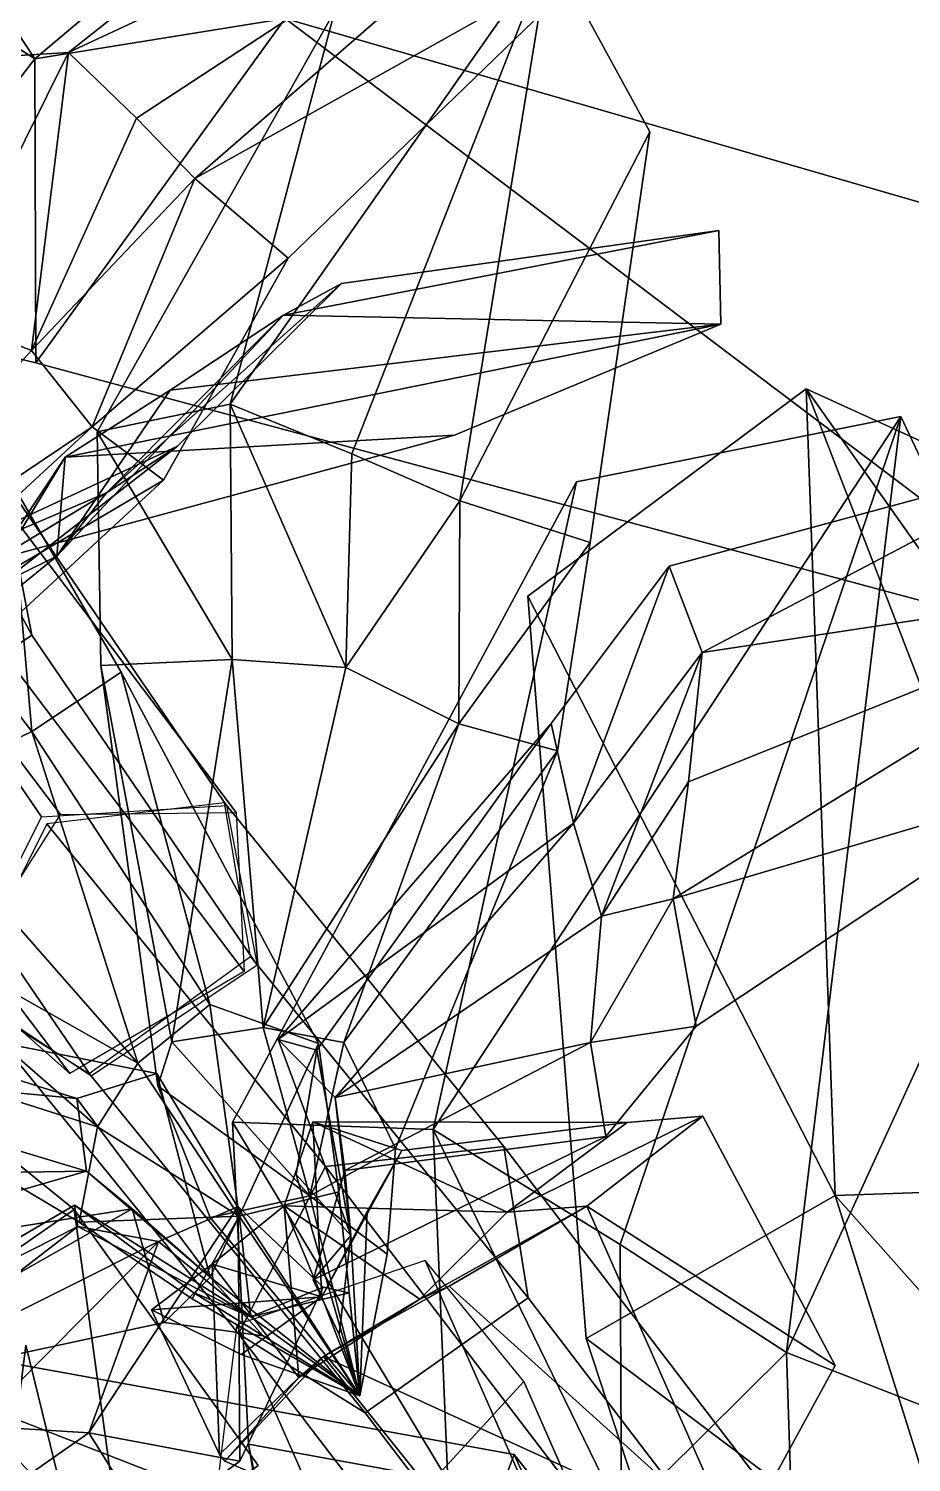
# Model space of a CAD drawing. Header units: metres. Extents: x -488 to 282, y -579 to 399.
# Drawn here: x -52.36 to -38.08, y 292.51 to 315.69 of the extents above; entities that cross this region are included whole.
import ezdxf

# ---------------------------------------------------------------- set-up
doc = ezdxf.new("R2010")
doc.units = ezdxf.units.M

msp = doc.modelspace()

# ---------------------------------------------------------------- linework, layer by layer
at = {"layer": 'coreopsi_1InfInt', "color": 3}
for points in [[(-51.8434, 302.9832, 356.2206), (-56.114, 308.6348, 363.9719), (-57.767, 306.0399, 364.9532), (-53.4963, 300.3883, 357.2019)], [(-49.0046, 303.0176, 357.7596), (-53.2752, 308.6692, 365.5109), (-56.114, 308.6348, 363.9719), (-51.8434, 302.9832, 356.2206)], [(-48.8765, 300.4443, 359.7064), (-53.1471, 306.0959, 367.4577), (-53.2752, 308.6692, 365.5109), (-49.0046, 303.0176, 357.7596)], [(-53.4963, 300.3883, 357.2019), (-57.767, 306.0399, 364.9532), (-55.9651, 304.4463, 367.1078), (-51.6944, 298.7947, 359.3566)], [(-51.6944, 298.7947, 359.3566), (-55.9651, 304.4463, 367.1078), (-53.1471, 306.0959, 367.4577), (-48.8765, 300.4443, 359.7064)], [(-44.6754, 297.6176, 349.8582), (-49.193, 303.1725, 357.6266), (-52.06836, 302.835, 356.1957), (-47.5608, 297.293, 348.4448)], [(-44.2793, 295.1692, 351.9264), (-48.7698, 300.6896, 359.6479), (-49.193, 303.1725, 357.6266), (-44.6754, 297.6176, 349.8582)], [(-47.5608, 297.293, 348.4448), (-52.06836, 302.835, 356.1957), (-53.4401, 300.0885, 357.3616), (-48.9666, 294.5897, 349.6696)], [(-46.9162, 293.3086, 351.8104), (-51.3796, 298.7946, 359.485), (-48.7698, 300.6896, 359.6479), (-44.2793, 295.1692, 351.9264)], [(-48.9666, 294.5897, 349.6696), (-53.4401, 300.0885, 357.3616), (-51.3796, 298.7946, 359.485), (-46.9162, 293.3086, 351.8104)], [(-40.2674, 291.8476, 342.1842), (-44.6754, 297.6176, 349.8582), (-47.5608, 297.293, 348.4448), (-43.1627, 291.5363, 340.788)], [(-39.8978, 289.4349, 344.2987), (-44.2793, 295.1692, 351.9264), (-44.6754, 297.6176, 349.8582), (-40.2674, 291.8476, 342.1842)], [(-43.1627, 291.5363, 340.788), (-47.5608, 297.293, 348.4448), (-48.9666, 294.5897, 349.6696), (-44.6018, 288.8778, 342.071)], [(-42.5612, 287.61, 344.2291), (-46.9162, 293.3086, 351.8104), (-44.2793, 295.1692, 351.9264), (-39.8978, 289.4349, 344.2987)], [(-44.6018, 288.8778, 342.071), (-48.9666, 294.5897, 349.6696), (-46.9162, 293.3086, 351.8104), (-42.5612, 287.61, 344.2291)]]:
    msp.add_3dface(points, dxfattribs=at)
at = {"layer": 'coreopsi_1Pdcel', "color": 3}
for points in [[(-52.3087, 305.8836, 367.72), (-54.9881, 310.8452, 376.256), (-55.54, 313.5164, 374.5272), (-52.8039, 308.4625, 365.8404)], [(-54.9905, 304.0846, 367.6987), (-57.7265, 309.1385, 376.3855), (-54.9881, 310.8452, 376.256), (-52.3087, 305.8836, 367.72)], [(-49.1601, 303.1285, 357.562), (-52.8039, 308.4625, 365.8404), (-55.7964, 308.2814, 364.6399), (-52.1526, 302.9474, 356.3615)], [(-48.6649, 300.5497, 359.4415), (-52.3087, 305.8836, 367.72), (-52.8039, 308.4625, 365.8404), (-49.1601, 303.1285, 357.562)], [(-52.1526, 302.9474, 356.3615), (-55.7964, 308.2814, 364.6399), (-57.1681, 305.5349, 365.8058), (-53.5244, 300.2009, 357.5273)], [(-51.3467, 298.7507, 359.4203), (-54.9905, 304.0846, 367.6987), (-52.3087, 305.8836, 367.72), (-48.6649, 300.5497, 359.4415)], [(-53.5244, 300.2009, 357.5273), (-57.1681, 305.5349, 365.8058), (-54.9905, 304.0846, 367.6987), (-51.3467, 298.7507, 359.4203)], [(-43.2771, 289.7062, 394.4823), (-45.9472, 295.7755, 402.515), (-48.9948, 294.7307, 402.2923), (-46.3656, 288.7657, 394.4077)], [(-41.6125, 287.5778, 396.2509), (-44.3491, 293.8167, 404.5246), (-45.9472, 295.7755, 402.515), (-43.2771, 289.7062, 394.4823)], [(-46.3656, 288.7657, 394.4077), (-48.9948, 294.7307, 402.2923), (-49.3087, 292.1165, 404.1622), (-46.6386, 286.0473, 396.1295)], [(-43.7214, 285.2824, 397.2843), (-46.458, 291.5212, 405.558), (-44.3491, 293.8167, 404.5246), (-41.6125, 287.5778, 396.2509)]]:
    msp.add_3dface(points, dxfattribs=at)
at = {"layer": 'coreopsi_1Petal1', "color": 3}
for points in [[(-22.773, 308.4846, 443.7827), (-36.9925, 324.6075, 427.3761), (-42.8363, 319.9596, 428.9663)], [(-22.773, 308.4846, 443.7827), (-42.8363, 319.9596, 428.9663), (-36.9925, 324.6075, 427.3761)], [(-60.8493, 320.7155, 407.27), (-52.2617, 315.2002, 419.8884), (-58.03383, 323.9669, 405.9756)], [(-60.8493, 320.7155, 407.27), (-58.03383, 323.9669, 405.9756), (-52.2617, 315.2002, 419.8884)], [(-58.03383, 323.9669, 405.9756), (-52.2617, 315.2002, 419.8884), (-46.9813, 319.6498, 419.1722)], [(-58.03383, 323.9669, 405.9756), (-46.9813, 319.6498, 419.1722), (-52.2617, 315.2002, 419.8884)], [(-60.8493, 320.7155, 407.27), (-55.4523, 311.0632, 420.7401), (-52.2617, 315.2002, 419.8884)], [(-60.8493, 320.7155, 407.27), (-52.2617, 315.2002, 419.8884), (-55.4523, 311.0632, 420.7401)], [(-42.8363, 319.9596, 428.9663), (-48.2108, 315.8536, 430.3409), (-22.773, 308.4846, 443.7827)], [(-42.8363, 319.9596, 428.9663), (-22.773, 308.4846, 443.7827), (-48.2108, 315.8536, 430.3409)], [(-51.7176, 315.3063, 312.686), (-45.9561, 319.8627, 309.297), (-53.6543, 315.1862, 310.28)], [(-51.7176, 315.3063, 312.686), (-53.6543, 315.1862, 310.28), (-45.9561, 319.8627, 309.297)], [(-42.2592, 319.7171, 311.4942), (-45.9561, 319.8627, 309.297), (-51.7176, 315.3063, 312.686)], [(-42.2592, 319.7171, 311.4942), (-51.7176, 315.3063, 312.686), (-45.9561, 319.8627, 309.297)], [(-42.2592, 319.7171, 311.4942), (-51.7176, 315.3063, 312.686), (-50.6161, 314.2439, 315.2259)], [(-42.2592, 319.7171, 311.4942), (-50.6161, 314.2439, 315.2259), (-51.7176, 315.3063, 312.686)], [(-50.6161, 314.2439, 315.2259), (-49.6728, 313.2674, 317.5374), (-42.2592, 319.7171, 311.4942)], [(-50.6161, 314.2439, 315.2259), (-42.2592, 319.7171, 311.4942), (-49.6728, 313.2674, 317.5374)], [(-49.6728, 313.2674, 317.5374), (-42.9199, 317.05, 315.3921), (-42.2592, 319.7171, 311.4942)], [(-49.6728, 313.2674, 317.5374), (-42.2592, 319.7171, 311.4942), (-42.9199, 317.05, 315.3921)], [(-46.9813, 319.6498, 419.1722), (-52.2617, 315.2002, 419.8884), (-48.2108, 315.8536, 430.3409)], [(-46.9813, 319.6498, 419.1722), (-48.2108, 315.8536, 430.3409), (-52.2617, 315.2002, 419.8884)], [(-48.1647, 311.9774, 319.3398), (-42.9199, 317.05, 315.3921), (-49.6728, 313.2674, 317.5374)], [(-48.1647, 311.9774, 319.3398), (-49.6728, 313.2674, 317.5374), (-42.9199, 317.05, 315.3921)], [(-43.9325, 316.9843, 406.1349), (-47.4073, 315.9792, 405.1911), (-49.09953, 309.6162, 407.6492)], [(-43.9325, 316.9843, 406.1349), (-49.09953, 309.6162, 407.6492), (-47.4073, 315.9792, 405.1911)], [(-43.9325, 316.9843, 406.1349), (-49.09953, 309.6162, 407.6492), (-47.1342, 308.8153, 409.1098)], [(-43.9325, 316.9843, 406.1349), (-47.1342, 308.8153, 409.1098), (-49.09953, 309.6162, 407.6492)], [(-47.1342, 308.8153, 409.1098), (-45.3862, 308.0551, 410.448), (-43.9325, 316.9843, 406.1349)], [(-47.1342, 308.8153, 409.1098), (-43.9325, 316.9843, 406.1349), (-45.3862, 308.0551, 410.448)], [(-45.3862, 308.0551, 410.448), (-42.314, 314.0219, 408.5372), (-43.9325, 316.9843, 406.1349)], [(-45.3862, 308.0551, 410.448), (-43.9325, 316.9843, 406.1349), (-42.314, 314.0219, 408.5372)], [(-49.09953, 309.6162, 407.6492), (-47.4073, 315.9792, 405.1911), (-51.2508, 309.1705, 406.1051)], [(-49.09953, 309.6162, 407.6492), (-51.2508, 309.1705, 406.1051), (-47.4073, 315.9792, 405.1911)], [(-52.2617, 315.2002, 419.8884), (-52.2458, 310.2892, 430.9657), (-48.2108, 315.8536, 430.3409)], [(-52.2617, 315.2002, 419.8884), (-48.2108, 315.8536, 430.3409), (-52.2458, 310.2892, 430.9657)], [(-52.2458, 310.2892, 430.9657), (-34.5476, 305.5357, 441.9358), (-48.2108, 315.8536, 430.3409)], [(-52.2458, 310.2892, 430.9657), (-48.2108, 315.8536, 430.3409), (-34.5476, 305.5357, 441.9358)], [(-48.2108, 315.8536, 430.3409), (-34.5476, 305.5357, 441.9358), (-22.773, 308.4846, 443.7827)], [(-48.2108, 315.8536, 430.3409), (-22.773, 308.4846, 443.7827), (-34.5476, 305.5357, 441.9358)], [(-51.7176, 315.3063, 312.686), (-53.6543, 315.1862, 310.28), (-53.8224, 311.0699, 313.2915)], [(-51.7176, 315.3063, 312.686), (-53.8224, 311.0699, 313.2915), (-53.6543, 315.1862, 310.28)], [(-51.7176, 315.3063, 312.686), (-53.8224, 311.0699, 313.2915), (-52.3164, 310.4846, 314.99)], [(-51.7176, 315.3063, 312.686), (-52.3164, 310.4846, 314.99), (-53.8224, 311.0699, 313.2915)], [(-50.6161, 314.2439, 315.2259), (-51.7176, 315.3063, 312.686), (-52.3164, 310.4846, 314.99)], [(-50.6161, 314.2439, 315.2259), (-52.3164, 310.4846, 314.99), (-51.7176, 315.3063, 312.686)], [(-55.4523, 311.0632, 420.7401), (-52.2458, 310.2892, 430.9657), (-52.2617, 315.2002, 419.8884)], [(-55.4523, 311.0632, 420.7401), (-52.2617, 315.2002, 419.8884), (-52.2458, 310.2892, 430.9657)], [(-52.3164, 310.4846, 314.99), (-49.6728, 313.2674, 317.5374), (-50.6161, 314.2439, 315.2259)], [(-52.3164, 310.4846, 314.99), (-50.6161, 314.2439, 315.2259), (-49.6728, 313.2674, 317.5374)], [(-43.2779, 307.3845, 411.1758), (-42.314, 314.0219, 408.5372), (-45.3862, 308.0551, 410.448)], [(-43.2779, 307.3845, 411.1758), (-45.3862, 308.0551, 410.448), (-42.314, 314.0219, 408.5372)], [(-52.3164, 310.4846, 314.99), (-51.331, 309.2496, 317.1752), (-49.6728, 313.2674, 317.5374)], [(-52.3164, 310.4846, 314.99), (-49.6728, 313.2674, 317.5374), (-51.331, 309.2496, 317.1752)], [(-51.331, 309.2496, 317.1752), (-48.1647, 311.9774, 319.3398), (-49.6728, 313.2674, 317.5374)], [(-51.331, 309.2496, 317.1752), (-49.6728, 313.2674, 317.5374), (-48.1647, 311.9774, 319.3398)], [(-48.2386, 311.0583, 322.705), (-41.1956, 312.4283, 326.4413), (-47.3031, 311.5697, 319.8037)], [(-48.2386, 311.0583, 322.705), (-47.3031, 311.5697, 319.8037), (-41.1956, 312.4283, 326.4413)], [(-41.1639, 310.9113, 330.468), (-41.1956, 312.4283, 326.4413), (-48.2386, 311.0583, 322.705)], [(-41.1639, 310.9113, 330.468), (-48.2386, 311.0583, 322.705), (-41.1956, 312.4283, 326.4413)], [(-50.1815, 308.3899, 318.6472), (-48.1647, 311.9774, 319.3398), (-51.331, 309.2496, 317.1752)], [(-50.1815, 308.3899, 318.6472), (-51.331, 309.2496, 317.1752), (-48.1647, 311.9774, 319.3398)], [(-51.1033, 308.1866, 320.1968), (-47.3031, 311.5697, 319.8037), (-49.9546, 308.9382, 317.5523)], [(-51.1033, 308.1866, 320.1968), (-49.9546, 308.9382, 317.5523), (-47.3031, 311.5697, 319.8037)], [(-48.2386, 311.0583, 322.705), (-47.3031, 311.5697, 319.8037), (-51.1033, 308.1866, 320.1968)], [(-48.2386, 311.0583, 322.705), (-51.1033, 308.1866, 320.1968), (-47.3031, 311.5697, 319.8037)], [(-52.3164, 310.4846, 314.99), (-53.8224, 311.0699, 313.2915), (-56.9004, 305.5041, 316.2929)], [(-52.3164, 310.4846, 314.99), (-56.9004, 305.5041, 316.2929), (-53.8224, 311.0699, 313.2915)], [(-48.2386, 311.0583, 322.705), (-51.1033, 308.1866, 320.1968), (-51.9032, 307.1626, 322.148)], [(-48.2386, 311.0583, 322.705), (-51.9032, 307.1626, 322.148), (-51.1033, 308.1866, 320.1968)], [(-50.06928, 309.8475, 324.6989), (-48.2386, 311.0583, 322.705), (-51.9032, 307.1626, 322.148)], [(-50.06928, 309.8475, 324.6989), (-51.9032, 307.1626, 322.148), (-48.2386, 311.0583, 322.705)], [(-51.768, 308.7621, 326.4661), (-45.4742, 309.1185, 331.4432), (-41.1639, 310.9113, 330.468)], [(-51.768, 308.7621, 326.4661), (-41.1639, 310.9113, 330.468), (-45.4742, 309.1185, 331.4432)], [(-50.06928, 309.8475, 324.6989), (-51.768, 308.7621, 326.4661), (-41.1639, 310.9113, 330.468)], [(-50.06928, 309.8475, 324.6989), (-41.1639, 310.9113, 330.468), (-51.768, 308.7621, 326.4661)], [(-41.1639, 310.9113, 330.468), (-48.2386, 311.0583, 322.705), (-50.06928, 309.8475, 324.6989)], [(-41.1639, 310.9113, 330.468), (-50.06928, 309.8475, 324.6989), (-48.2386, 311.0583, 322.705)], [(-56.9004, 305.5041, 316.2929), (-51.331, 309.2496, 317.1752), (-52.3164, 310.4846, 314.99)], [(-56.9004, 305.5041, 316.2929), (-52.3164, 310.4846, 314.99), (-51.331, 309.2496, 317.1752)], [(-51.9032, 307.1626, 322.148), (-51.768, 308.7621, 326.4661), (-50.06928, 309.8475, 324.6989)], [(-51.9032, 307.1626, 322.148), (-50.06928, 309.8475, 324.6989), (-51.768, 308.7621, 326.4661)], [(-39.7868, 309.8676, 340.341), (-44.2859, 306.5154, 343.846), (-39.3161, 296.8242, 349.8507)], [(-39.7868, 309.8676, 340.341), (-39.3161, 296.8242, 349.8507), (-44.2859, 306.5154, 343.846)], [(-30.7287, 297.0569, 348.6098), (-33.2044, 306.8648, 341.5282), (-39.7868, 309.8676, 340.341)], [(-30.7287, 297.0569, 348.6098), (-39.7868, 309.8676, 340.341), (-33.2044, 306.8648, 341.5282)], [(-34.8116, 296.9776, 349.1656), (-30.7287, 297.0569, 348.6098), (-39.7868, 309.8676, 340.341)], [(-34.8116, 296.9776, 349.1656), (-39.7868, 309.8676, 340.341), (-30.7287, 297.0569, 348.6098)], [(-39.7868, 309.8676, 340.341), (-39.3161, 296.8242, 349.8507), (-34.8116, 296.9776, 349.1656)], [(-39.7868, 309.8676, 340.341), (-34.8116, 296.9776, 349.1656), (-39.3161, 296.8242, 349.8507)], [(-49.09953, 309.6162, 407.6492), (-51.2508, 309.1705, 406.1051), (-49.07035, 305.4904, 407.2702)], [(-49.09953, 309.6162, 407.6492), (-49.07035, 305.4904, 407.2702), (-51.2508, 309.1705, 406.1051)], [(-49.09953, 309.6162, 407.6492), (-49.07035, 305.4904, 407.2702), (-47.2282, 305.3626, 408.1295)], [(-49.09953, 309.6162, 407.6492), (-47.2282, 305.3626, 408.1295), (-49.07035, 305.4904, 407.2702)], [(-47.1342, 308.8153, 409.1098), (-49.09953, 309.6162, 407.6492), (-47.2282, 305.3626, 408.1295)], [(-47.1342, 308.8153, 409.1098), (-47.2282, 305.3626, 408.1295), (-49.09953, 309.6162, 407.6492)], [(-55.9511, 304.9888, 317.6629), (-51.331, 309.2496, 317.1752), (-56.9004, 305.5041, 316.2929)], [(-55.9511, 304.9888, 317.6629), (-56.9004, 305.5041, 316.2929), (-51.331, 309.2496, 317.1752)], [(-55.9511, 304.9888, 317.6629), (-50.1815, 308.3899, 318.6472), (-51.331, 309.2496, 317.1752)], [(-55.9511, 304.9888, 317.6629), (-51.331, 309.2496, 317.1752), (-50.1815, 308.3899, 318.6472)], [(-38.2543, 309.42, 391.1462), (-43.5015, 308.3651, 389.1682), (-45.8164, 297.8908, 389.17)], [(-38.2543, 309.42, 391.1462), (-45.8164, 297.8908, 389.17), (-43.5015, 308.3651, 389.1682)], [(-38.2543, 309.42, 391.1462), (-45.8164, 297.8908, 389.17), (-42.7949, 296.0311, 390.8651)], [(-38.2543, 309.42, 391.1462), (-42.7949, 296.0311, 390.8651), (-45.8164, 297.8908, 389.17)], [(-42.7949, 296.0311, 390.8651), (-40.1056, 294.2873, 392.4027), (-38.2543, 309.42, 391.1462)], [(-42.7949, 296.0311, 390.8651), (-38.2543, 309.42, 391.1462), (-40.1056, 294.2873, 392.4027)], [(-40.1056, 294.2873, 392.4027), (-35.6722, 303.9529, 392.9996), (-38.2543, 309.42, 391.1462)], [(-40.1056, 294.2873, 392.4027), (-38.2543, 309.42, 391.1462), (-35.6722, 303.9529, 392.9996)], [(-52.8706, 307.111, 328.2674), (-45.4742, 309.1185, 331.4432), (-51.768, 308.7621, 326.4661)], [(-52.8706, 307.111, 328.2674), (-51.768, 308.7621, 326.4661), (-45.4742, 309.1185, 331.4432)], [(-49.07035, 305.4904, 407.2702), (-51.2508, 309.1705, 406.1051), (-51.1942, 305.3945, 405.7935)], [(-49.07035, 305.4904, 407.2702), (-51.1942, 305.3945, 405.7935), (-51.2508, 309.1705, 406.1051)], [(-56.9541, 305.6853, 316.5289), (-49.9546, 308.9382, 317.5523), (-55.8738, 304.3348, 314.9198)], [(-56.9541, 305.6853, 316.5289), (-55.8738, 304.3348, 314.9198), (-49.9546, 308.9382, 317.5523)], [(-51.1033, 308.1866, 320.1968), (-49.9546, 308.9382, 317.5523), (-56.9541, 305.6853, 316.5289)], [(-51.1033, 308.1866, 320.1968), (-56.9541, 305.6853, 316.5289), (-49.9546, 308.9382, 317.5523)], [(-47.2282, 305.3626, 408.1295), (-45.3862, 308.0551, 410.448), (-47.1342, 308.8153, 409.1098)], [(-47.2282, 305.3626, 408.1295), (-47.1342, 308.8153, 409.1098), (-45.3862, 308.0551, 410.448)], [(-41.4663, 305.6021, 413.8665), (-35.443, 308.7729, 415.6155), (-42.00056, 307.001, 411.6374)], [(-41.4663, 305.6021, 413.8665), (-42.00056, 307.001, 411.6374), (-35.443, 308.7729, 415.6155)], [(-33.4844, 306.8093, 418.1223), (-35.443, 308.7729, 415.6155), (-41.4663, 305.6021, 413.8665)], [(-33.4844, 306.8093, 418.1223), (-41.4663, 305.6021, 413.8665), (-35.443, 308.7729, 415.6155)], [(-53.5595, 305.8156, 323.7953), (-52.8706, 307.111, 328.2674), (-51.768, 308.7621, 326.4661)], [(-53.5595, 305.8156, 323.7953), (-51.768, 308.7621, 326.4661), (-52.8706, 307.111, 328.2674)], [(-51.9032, 307.1626, 322.148), (-53.5595, 305.8156, 323.7953), (-51.768, 308.7621, 326.4661)], [(-51.9032, 307.1626, 322.148), (-51.768, 308.7621, 326.4661), (-53.5595, 305.8156, 323.7953)], [(-56.06935, 302.9457, 318.4574), (-50.1815, 308.3899, 318.6472), (-55.9511, 304.9888, 317.6629)], [(-56.06935, 302.9457, 318.4574), (-55.9511, 304.9888, 317.6629), (-50.1815, 308.3899, 318.6472)], [(-52.309, 304.3276, 406.4457), (-52.6648, 308.4011, 406.442), (-54.5874, 307.2781, 407.1255)], [(-52.309, 304.3276, 406.4457), (-54.5874, 307.2781, 407.1255), (-52.6648, 308.4011, 406.442)], [(-50.8626, 305.2839, 406.0163), (-52.6648, 308.4011, 406.442), (-52.309, 304.3276, 406.4457)], [(-50.8626, 305.2839, 406.0163), (-52.309, 304.3276, 406.4457), (-52.6648, 308.4011, 406.442)], [(-45.8164, 297.8908, 389.17), (-43.5015, 308.3651, 389.1682), (-49.06443, 298.0121, 386.673)], [(-45.8164, 297.8908, 389.17), (-49.06443, 298.0121, 386.673), (-43.5015, 308.3651, 389.1682)], [(-56.8046, 304.7332, 317.9538), (-51.1033, 308.1866, 320.1968), (-56.9541, 305.6853, 316.5289)], [(-56.8046, 304.7332, 317.9538), (-56.9541, 305.6853, 316.5289), (-51.1033, 308.1866, 320.1968)], [(-51.9032, 307.1626, 322.148), (-51.1033, 308.1866, 320.1968), (-56.8046, 304.7332, 317.9538)], [(-51.9032, 307.1626, 322.148), (-56.8046, 304.7332, 317.9538), (-51.1033, 308.1866, 320.1968)], [(-47.2282, 305.3626, 408.1295), (-45.4039, 304.4499, 409.2814), (-45.3862, 308.0551, 410.448)], [(-47.2282, 305.3626, 408.1295), (-45.3862, 308.0551, 410.448), (-45.4039, 304.4499, 409.2814)], [(-45.4039, 304.4499, 409.2814), (-43.2779, 307.3845, 411.1758), (-45.3862, 308.0551, 410.448)], [(-45.4039, 304.4499, 409.2814), (-45.3862, 308.0551, 410.448), (-43.2779, 307.3845, 411.1758)], [(-43.8065, 304.013, 409.951), (-43.2779, 307.3845, 411.1758), (-45.4039, 304.4499, 409.2814)], [(-43.8065, 304.013, 409.951), (-45.4039, 304.4499, 409.2814), (-43.2779, 307.3845, 411.1758)], [(-56.8046, 304.7332, 317.9538), (-53.5595, 305.8156, 323.7953), (-51.9032, 307.1626, 322.148)], [(-56.8046, 304.7332, 317.9538), (-51.9032, 307.1626, 322.148), (-53.5595, 305.8156, 323.7953)], [(-54.4147, 303.3135, 406.606), (-52.309, 304.3276, 406.4457), (-54.5874, 307.2781, 407.1255)], [(-54.4147, 303.3135, 406.606), (-54.5874, 307.2781, 407.1255), (-52.309, 304.3276, 406.4457)], [(-43.546, 302.8461, 411.576), (-42.00056, 307.001, 411.6374), (-43.9083, 304.4542, 409.5801)], [(-43.546, 302.8461, 411.576), (-43.9083, 304.4542, 409.5801), (-42.00056, 307.001, 411.6374)], [(-41.4663, 305.6021, 413.8665), (-42.00056, 307.001, 411.6374), (-43.546, 302.8461, 411.576)], [(-41.4663, 305.6021, 413.8665), (-43.546, 302.8461, 411.576), (-42.00056, 307.001, 411.6374)], [(-41.9379, 301.6194, 416.6906), (-35.6889, 303.4665, 419.1866), (-33.4844, 306.8093, 418.1223)], [(-41.9379, 301.6194, 416.6906), (-33.4844, 306.8093, 418.1223), (-35.6889, 303.4665, 419.1866)], [(-41.6891, 303.5126, 415.357), (-41.9379, 301.6194, 416.6906), (-33.4844, 306.8093, 418.1223)], [(-41.6891, 303.5126, 415.357), (-33.4844, 306.8093, 418.1223), (-41.9379, 301.6194, 416.6906)], [(-33.4844, 306.8093, 418.1223), (-41.4663, 305.6021, 413.8665), (-41.6891, 303.5126, 415.357)], [(-33.4844, 306.8093, 418.1223), (-41.6891, 303.5126, 415.357), (-41.4663, 305.6021, 413.8665)], [(-39.3161, 296.8242, 349.8507), (-44.2859, 306.5154, 343.846), (-43.3447, 294.5092, 350.8463)], [(-39.3161, 296.8242, 349.8507), (-43.3447, 294.5092, 350.8463), (-44.2859, 306.5154, 343.846)], [(-41.4663, 305.6021, 413.8665), (-43.546, 302.8461, 411.576), (-43.09655, 301.3389, 412.8699)], [(-41.4663, 305.6021, 413.8665), (-43.09655, 301.3389, 412.8699), (-43.546, 302.8461, 411.576)], [(-41.6891, 303.5126, 415.357), (-41.4663, 305.6021, 413.8665), (-43.09655, 301.3389, 412.8699)], [(-41.6891, 303.5126, 415.357), (-43.09655, 301.3389, 412.8699), (-41.4663, 305.6021, 413.8665)], [(-49.07035, 305.4904, 407.2702), (-51.1942, 305.3945, 405.7935), (-50.04189, 299.3065, 408.5074)], [(-49.07035, 305.4904, 407.2702), (-50.04189, 299.3065, 408.5074), (-51.1942, 305.3945, 405.7935)], [(-50.04189, 299.3065, 408.5074), (-51.1942, 305.3945, 405.7935), (-50.2726, 298.599, 406.5948)], [(-50.04189, 299.3065, 408.5074), (-50.2726, 298.599, 406.5948), (-51.1942, 305.3945, 405.7935)], [(-48.5677, 299.5427, 408.5758), (-49.07035, 305.4904, 407.2702), (-50.04189, 299.3065, 408.5074)], [(-48.5677, 299.5427, 408.5758), (-50.04189, 299.3065, 408.5074), (-49.07035, 305.4904, 407.2702)], [(-47.2282, 305.3626, 408.1295), (-49.07035, 305.4904, 407.2702), (-48.5677, 299.5427, 408.5758)], [(-47.2282, 305.3626, 408.1295), (-48.5677, 299.5427, 408.5758), (-49.07035, 305.4904, 407.2702)], [(-48.5677, 299.5427, 408.5758), (-45.4039, 304.4499, 409.2814), (-47.2282, 305.3626, 408.1295)], [(-48.5677, 299.5427, 408.5758), (-47.2282, 305.3626, 408.1295), (-45.4039, 304.4499, 409.2814)], [(-49.4324, 299.9117, 407.9352), (-50.8626, 305.2839, 406.0163), (-52.309, 304.3276, 406.4457)], [(-49.4324, 299.9117, 407.9352), (-52.309, 304.3276, 406.4457), (-50.8626, 305.2839, 406.0163)], [(-47.673, 299.2817, 407.554), (-50.8626, 305.2839, 406.0163), (-49.4324, 299.9117, 407.9352)], [(-47.673, 299.2817, 407.554), (-49.4324, 299.9117, 407.9352), (-50.8626, 305.2839, 406.0163)], [(-47.264, 299.2989, 409.3095), (-45.4039, 304.4499, 409.2814), (-48.5677, 299.5427, 408.5758)], [(-47.264, 299.2989, 409.3095), (-48.5677, 299.5427, 408.5758), (-45.4039, 304.4499, 409.2814)], [(-48.3252, 299.3445, 409.2068), (-43.9083, 304.4542, 409.5801), (-47.7005, 299.1716, 407.2595)], [(-48.3252, 299.3445, 409.2068), (-47.7005, 299.1716, 407.2595), (-43.9083, 304.4542, 409.5801)], [(-43.546, 302.8461, 411.576), (-43.9083, 304.4542, 409.5801), (-48.3252, 299.3445, 409.2068)], [(-43.546, 302.8461, 411.576), (-48.3252, 299.3445, 409.2068), (-43.9083, 304.4542, 409.5801)], [(-47.264, 299.2989, 409.3095), (-43.8065, 304.013, 409.951), (-45.4039, 304.4499, 409.2814)], [(-47.264, 299.2989, 409.3095), (-45.4039, 304.4499, 409.2814), (-43.8065, 304.013, 409.951)], [(-50.5966, 298.9642, 408.1457), (-52.309, 304.3276, 406.4457), (-54.4147, 303.3135, 406.606)], [(-50.5966, 298.9642, 408.1457), (-54.4147, 303.3135, 406.606), (-52.309, 304.3276, 406.4457)], [(-49.4324, 299.9117, 407.9352), (-52.309, 304.3276, 406.4457), (-50.5966, 298.9642, 408.1457)], [(-49.4324, 299.9117, 407.9352), (-50.5966, 298.9642, 408.1457), (-52.309, 304.3276, 406.4457)], [(-46.4281, 297.5849, 409.3422), (-43.8065, 304.013, 409.951), (-47.264, 299.2989, 409.3095)], [(-46.4281, 297.5849, 409.3422), (-47.264, 299.2989, 409.3095), (-43.8065, 304.013, 409.951)], [(-36.8653, 293.0178, 393.1273), (-35.6722, 303.9529, 392.9996), (-40.1056, 294.2873, 392.4027)], [(-36.8653, 293.0178, 393.1273), (-40.1056, 294.2873, 392.4027), (-35.6722, 303.9529, 392.9996)], [(-43.09655, 301.3389, 412.8699), (-41.9379, 301.6194, 416.6906), (-41.6891, 303.5126, 415.357)], [(-43.09655, 301.3389, 412.8699), (-41.6891, 303.5126, 415.357), (-41.9379, 301.6194, 416.6906)], [(-41.5647, 299.5609, 417.714), (-35.6889, 303.4665, 419.1866), (-41.9379, 301.6194, 416.6906)], [(-41.5647, 299.5609, 417.714), (-41.9379, 301.6194, 416.6906), (-35.6889, 303.4665, 419.1866)], [(-51.6252, 296.5952, 386.4766), (-59.8643, 303.2727, 383.5534), (-54.5428, 294.5689, 386.6126)], [(-51.6252, 296.5952, 386.4766), (-54.5428, 294.5689, 386.6126), (-59.8643, 303.2727, 383.5534)], [(-54.4147, 303.3135, 406.606), (-55.8313, 301.9212, 407.0562), (-50.5966, 298.9642, 408.1457)], [(-54.4147, 303.3135, 406.606), (-50.5966, 298.9642, 408.1457), (-55.8313, 301.9212, 407.0562)], [(-47.4012, 298.4067, 409.9141), (-43.546, 302.8461, 411.576), (-48.3252, 299.3445, 409.2068)], [(-47.4012, 298.4067, 409.9141), (-48.3252, 299.3445, 409.2068), (-43.546, 302.8461, 411.576)], [(-43.09655, 301.3389, 412.8699), (-43.546, 302.8461, 411.576), (-47.4012, 298.4067, 409.9141)], [(-43.09655, 301.3389, 412.8699), (-47.4012, 298.4067, 409.9141), (-43.546, 302.8461, 411.576)], [(-55.8313, 301.9212, 407.0562), (-57.4597, 299.9148, 407.2089), (-51.248, 297.9367, 409.0138)], [(-55.8313, 301.9212, 407.0562), (-51.248, 297.9367, 409.0138), (-57.4597, 299.9148, 407.2089)], [(-50.5966, 298.9642, 408.1457), (-55.8313, 301.9212, 407.0562), (-51.248, 297.9367, 409.0138)], [(-50.5966, 298.9642, 408.1457), (-51.248, 297.9367, 409.0138), (-55.8313, 301.9212, 407.0562)], [(-43.2757, 299.2998, 414.0094), (-41.5647, 299.5609, 417.714), (-41.9379, 301.6194, 416.6906)], [(-43.2757, 299.2998, 414.0094), (-41.9379, 301.6194, 416.6906), (-41.5647, 299.5609, 417.714)], [(-43.09655, 301.3389, 412.8699), (-43.2757, 299.2998, 414.0094), (-41.9379, 301.6194, 416.6906)], [(-43.09655, 301.3389, 412.8699), (-41.9379, 301.6194, 416.6906), (-43.2757, 299.2998, 414.0094)], [(-47.4012, 298.4067, 409.9141), (-43.2757, 299.2998, 414.0094), (-43.09655, 301.3389, 412.8699)], [(-47.4012, 298.4067, 409.9141), (-43.09655, 301.3389, 412.8699), (-43.2757, 299.2998, 414.0094)], [(-50.287, 298.7938, 406.8086), (-57.1137, 300.1419, 407.1868), (-51.5815, 298.3947, 408.1513)], [(-50.287, 298.7938, 406.8086), (-51.5815, 298.3947, 408.1513), (-57.1137, 300.1419, 407.1868)], [(-51.5815, 298.3947, 408.1513), (-57.1137, 300.1419, 407.1868), (-57.02463, 298.9068, 408.4741)], [(-51.5815, 298.3947, 408.1513), (-57.02463, 298.9068, 408.4741), (-57.1137, 300.1419, 407.1868)], [(-51.248, 297.9367, 409.0138), (-57.4597, 299.9148, 407.2089), (-51.5428, 296.3902, 407.6974)], [(-51.248, 297.9367, 409.0138), (-51.5428, 296.3902, 407.6974), (-57.4597, 299.9148, 407.2089)], [(-48.9559, 296.4894, 406.0803), (-49.4324, 299.9117, 407.9352), (-50.5966, 298.9642, 408.1457)], [(-48.9559, 296.4894, 406.0803), (-50.5966, 298.9642, 408.1457), (-49.4324, 299.9117, 407.9352)], [(-48.9559, 296.4894, 406.0803), (-47.673, 299.2817, 407.554), (-49.4324, 299.9117, 407.9352)], [(-48.9559, 296.4894, 406.0803), (-49.4324, 299.9117, 407.9352), (-47.673, 299.2817, 407.554)], [(-48.5677, 299.5427, 408.5758), (-50.04189, 299.3065, 408.5074), (-47.8099, 296.8161, 406.3232)], [(-48.5677, 299.5427, 408.5758), (-47.8099, 296.8161, 406.3232), (-50.04189, 299.3065, 408.5074)], [(-47.8099, 296.8161, 406.3232), (-47.264, 299.2989, 409.3095), (-48.5677, 299.5427, 408.5758)], [(-47.8099, 296.8161, 406.3232), (-48.5677, 299.5427, 408.5758), (-47.264, 299.2989, 409.3095)], [(-43.02408, 297.7798, 414.9133), (-41.5647, 299.5609, 417.714), (-43.2757, 299.2998, 414.0094)], [(-43.02408, 297.7798, 414.9133), (-43.2757, 299.2998, 414.0094), (-41.5647, 299.5609, 417.714)], [(-50.04189, 299.3065, 408.5074), (-50.2726, 298.599, 406.5948), (-47.8099, 296.8161, 406.3232)], [(-50.04189, 299.3065, 408.5074), (-47.8099, 296.8161, 406.3232), (-50.2726, 298.599, 406.5948)], [(-47.3441, 296.8806, 405.8413), (-47.673, 299.2817, 407.554), (-48.9559, 296.4894, 406.0803)], [(-47.3441, 296.8806, 405.8413), (-48.9559, 296.4894, 406.0803), (-47.673, 299.2817, 407.554)], [(-47.4012, 298.4067, 409.9141), (-48.3252, 299.3445, 409.2068), (-47.1511, 296.1745, 407.0791)], [(-47.4012, 298.4067, 409.9141), (-47.1511, 296.1745, 407.0791), (-48.3252, 299.3445, 409.2068)], [(-48.3252, 299.3445, 409.2068), (-47.7005, 299.1716, 407.2595), (-47.1511, 296.1745, 407.0791)], [(-48.3252, 299.3445, 409.2068), (-47.1511, 296.1745, 407.0791), (-47.7005, 299.1716, 407.2595)], [(-47.8099, 296.8161, 406.3232), (-46.4281, 297.5849, 409.3422), (-47.264, 299.2989, 409.3095)], [(-47.8099, 296.8161, 406.3232), (-47.264, 299.2989, 409.3095), (-46.4281, 297.5849, 409.3422)], [(-47.2451, 297.2289, 410.8553), (-43.2757, 299.2998, 414.0094), (-47.4012, 298.4067, 409.9141)], [(-47.2451, 297.2289, 410.8553), (-47.4012, 298.4067, 409.9141), (-43.2757, 299.2998, 414.0094)], [(-47.2451, 297.2289, 410.8553), (-43.02408, 297.7798, 414.9133), (-43.2757, 299.2998, 414.0094)], [(-47.2451, 297.2289, 410.8553), (-43.2757, 299.2998, 414.0094), (-43.02408, 297.7798, 414.9133)], [(-47.1511, 296.1745, 407.0791), (-47.7005, 299.1716, 407.2595), (-48.03151, 297.1627, 406.0208)], [(-47.1511, 296.1745, 407.0791), (-48.03151, 297.1627, 406.0208), (-47.7005, 299.1716, 407.2595)], [(-51.4254, 297.2169, 409.0924), (-57.02463, 298.9068, 408.4741), (-57.3504, 297.1246, 409.9594)], [(-51.4254, 297.2169, 409.0924), (-57.3504, 297.1246, 409.9594), (-57.02463, 298.9068, 408.4741)], [(-51.5815, 298.3947, 408.1513), (-57.02463, 298.9068, 408.4741), (-51.4254, 297.2169, 409.0924)], [(-51.5815, 298.3947, 408.1513), (-51.4254, 297.2169, 409.0924), (-57.02463, 298.9068, 408.4741)], [(-50.5966, 298.9642, 408.1457), (-51.248, 297.9367, 409.0138), (-48.9559, 296.4894, 406.0803)], [(-50.5966, 298.9642, 408.1457), (-48.9559, 296.4894, 406.0803), (-51.248, 297.9367, 409.0138)], [(-49.424, 295.5025, 406.615), (-50.287, 298.7938, 406.8086), (-51.5815, 298.3947, 408.1513)], [(-49.424, 295.5025, 406.615), (-51.5815, 298.3947, 408.1513), (-50.287, 298.7938, 406.8086)], [(-48.9272, 296.5568, 405.4109), (-50.287, 298.7938, 406.8086), (-49.424, 295.5025, 406.615)], [(-48.9272, 296.5568, 405.4109), (-49.424, 295.5025, 406.615), (-50.287, 298.7938, 406.8086)], [(-47.8099, 296.8161, 406.3232), (-50.2726, 298.599, 406.5948), (-49.425, 296.4681, 405.9462)], [(-47.8099, 296.8161, 406.3232), (-49.425, 296.4681, 405.9462), (-50.2726, 298.599, 406.5948)], [(-49.424, 295.5025, 406.615), (-51.5815, 298.3947, 408.1513), (-51.4254, 297.2169, 409.0924)], [(-49.424, 295.5025, 406.615), (-51.4254, 297.2169, 409.0924), (-51.5815, 298.3947, 408.1513)], [(-47.1511, 296.1745, 407.0791), (-47.2451, 297.2289, 410.8553), (-47.4012, 298.4067, 409.9141)], [(-47.1511, 296.1745, 407.0791), (-47.4012, 298.4067, 409.9141), (-47.2451, 297.2289, 410.8553)], [(-44.6235, 296.5563, 415.792), (-41.4541, 298.1075, 418.4759), (-42.678, 298.0069, 414.8912)], [(-44.6235, 296.5563, 415.792), (-42.678, 298.0069, 414.8912), (-41.4541, 298.1075, 418.4759)], [(-43.3303, 296.6497, 419.7271), (-41.4541, 298.1075, 418.4759), (-44.6235, 296.5563, 415.792)], [(-43.3303, 296.6497, 419.7271), (-44.6235, 296.5563, 415.792), (-41.4541, 298.1075, 418.4759)], [(-43.3303, 296.6497, 419.7271), (-39.3166, 294.0773, 424.8911), (-41.4541, 298.1075, 418.4759)], [(-43.3303, 296.6497, 419.7271), (-41.4541, 298.1075, 418.4759), (-39.3166, 294.0773, 424.8911)], [(-51.248, 297.9367, 409.0138), (-51.5428, 296.3902, 407.6974), (-48.9559, 296.4894, 406.0803)], [(-51.248, 297.9367, 409.0138), (-48.9559, 296.4894, 406.0803), (-51.5428, 296.3902, 407.6974)], [(-45.5812, 292.2177, 386.3858), (-49.06443, 298.0121, 386.673), (-48.8039, 292.8018, 384.1759)], [(-45.5812, 292.2177, 386.3858), (-48.8039, 292.8018, 384.1759), (-49.06443, 298.0121, 386.673)], [(-45.8164, 297.8908, 389.17), (-49.06443, 298.0121, 386.673), (-45.5812, 292.2177, 386.3858)], [(-45.8164, 297.8908, 389.17), (-45.5812, 292.2177, 386.3858), (-49.06443, 298.0121, 386.673)], [(-48.23, 296.6594, 410.8609), (-47.7652, 298.0137, 410.4327), (-47.6192, 295.1877, 407.6139)], [(-48.23, 296.6594, 410.8609), (-47.6192, 295.1877, 407.6139), (-47.7652, 298.0137, 410.4327)], [(-48.23, 296.6594, 410.8609), (-44.6235, 296.5563, 415.792), (-47.7652, 298.0137, 410.4327)], [(-48.23, 296.6594, 410.8609), (-47.7652, 298.0137, 410.4327), (-44.6235, 296.5563, 415.792)], [(-47.7652, 298.0137, 410.4327), (-46.3245, 297.552, 409.0459), (-47.6192, 295.1877, 407.6139)], [(-47.7652, 298.0137, 410.4327), (-47.6192, 295.1877, 407.6139), (-46.3245, 297.552, 409.0459)], [(-47.7652, 298.0137, 410.4327), (-42.678, 298.0069, 414.8912), (-46.3245, 297.552, 409.0459)], [(-47.7652, 298.0137, 410.4327), (-46.3245, 297.552, 409.0459), (-42.678, 298.0069, 414.8912)], [(-44.6235, 296.5563, 415.792), (-42.678, 298.0069, 414.8912), (-47.7652, 298.0137, 410.4327)], [(-44.6235, 296.5563, 415.792), (-47.7652, 298.0137, 410.4327), (-42.678, 298.0069, 414.8912)], [(-45.8164, 297.8908, 389.17), (-45.5812, 292.2177, 386.3858), (-42.7729, 291.6398, 387.5869)], [(-45.8164, 297.8908, 389.17), (-42.7729, 291.6398, 387.5869), (-45.5812, 292.2177, 386.3858)], [(-42.7949, 296.0311, 390.8651), (-45.8164, 297.8908, 389.17), (-42.7729, 291.6398, 387.5869)], [(-42.7949, 296.0311, 390.8651), (-42.7729, 291.6398, 387.5869), (-45.8164, 297.8908, 389.17)], [(-47.7589, 295.4613, 410.3558), (-43.02408, 297.7798, 414.9133), (-47.2451, 297.2289, 410.8553)], [(-47.7589, 295.4613, 410.3558), (-47.2451, 297.2289, 410.8553), (-43.02408, 297.7798, 414.9133)], [(-46.561, 295.8728, 406.9219), (-46.4281, 297.5849, 409.3422), (-47.8099, 296.8161, 406.3232)], [(-46.561, 295.8728, 406.9219), (-47.8099, 296.8161, 406.3232), (-46.4281, 297.5849, 409.3422)], [(-47.6192, 295.1877, 407.6139), (-46.3245, 297.552, 409.0459), (-46.8859, 296.5641, 406.951)], [(-47.6192, 295.1877, 407.6139), (-46.8859, 296.5641, 406.951), (-46.3245, 297.552, 409.0459)], [(-57.3504, 297.1246, 409.9594), (-56.9088, 295.6314, 411.2722), (-51.4254, 297.2169, 409.0924)], [(-57.3504, 297.1246, 409.9594), (-51.4254, 297.2169, 409.0924), (-56.9088, 295.6314, 411.2722)], [(-51.4254, 297.2169, 409.0924), (-56.9088, 295.6314, 411.2722), (-50.6879, 296.606, 410.2398)], [(-51.4254, 297.2169, 409.0924), (-50.6879, 296.606, 410.2398), (-56.9088, 295.6314, 411.2722)], [(-51.4254, 297.2169, 409.0924), (-50.6879, 296.606, 410.2398), (-49.424, 295.5025, 406.615)], [(-51.4254, 297.2169, 409.0924), (-49.424, 295.5025, 406.615), (-50.6879, 296.606, 410.2398)], [(-47.1511, 296.1745, 407.0791), (-47.7589, 295.4613, 410.3558), (-47.2451, 297.2289, 410.8553)], [(-47.1511, 296.1745, 407.0791), (-47.2451, 297.2289, 410.8553), (-47.7589, 295.4613, 410.3558)], [(-47.1511, 296.1745, 407.0791), (-48.03151, 297.1627, 406.0208), (-47.00324, 293.5873, 403.8168)], [(-47.1511, 296.1745, 407.0791), (-47.00324, 293.5873, 403.8168), (-48.03151, 297.1627, 406.0208)], [(-34.8116, 296.9776, 349.1656), (-39.3161, 296.8242, 349.8507), (-33.8885, 290.7186, 348.5834)], [(-34.8116, 296.9776, 349.1656), (-33.8885, 290.7186, 348.5834), (-39.3161, 296.8242, 349.8507)], [(-47.8099, 296.8161, 406.3232), (-49.425, 296.4681, 405.9462), (-47.00324, 293.5873, 403.8168)], [(-47.8099, 296.8161, 406.3232), (-47.00324, 293.5873, 403.8168), (-49.425, 296.4681, 405.9462)], [(-47.00324, 293.5873, 403.8168), (-47.3441, 296.8806, 405.8413), (-48.9559, 296.4894, 406.0803)], [(-47.00324, 293.5873, 403.8168), (-48.9559, 296.4894, 406.0803), (-47.3441, 296.8806, 405.8413)], [(-47.00324, 293.5873, 403.8168), (-46.561, 295.8728, 406.9219), (-47.8099, 296.8161, 406.3232)], [(-47.00324, 293.5873, 403.8168), (-47.8099, 296.8161, 406.3232), (-46.561, 295.8728, 406.9219)], [(-39.3161, 296.8242, 349.8507), (-43.3447, 294.5092, 350.8463), (-37.1152, 289.8309, 349.9212)], [(-39.3161, 296.8242, 349.8507), (-37.1152, 289.8309, 349.9212), (-43.3447, 294.5092, 350.8463)], [(-39.3161, 296.8242, 349.8507), (-37.1152, 289.8309, 349.9212), (-33.8885, 290.7186, 348.5834)], [(-39.3161, 296.8242, 349.8507), (-33.8885, 290.7186, 348.5834), (-37.1152, 289.8309, 349.9212)], [(-56.9088, 295.6314, 411.2722), (-56.2294, 293.4676, 412.5199), (-50.6879, 296.606, 410.2398)], [(-56.9088, 295.6314, 411.2722), (-50.6879, 296.606, 410.2398), (-56.2294, 293.4676, 412.5199)], [(-51.6177, 296.6702, 407.8222), (-56.3313, 293.9087, 412.149), (-51.5627, 296.3247, 409.6971)], [(-51.6177, 296.6702, 407.8222), (-51.5627, 296.3247, 409.6971), (-56.3313, 293.9087, 412.149)], [(-50.6879, 296.606, 410.2398), (-56.2294, 293.4676, 412.5199), (-50.1668, 294.7706, 409.4838)], [(-50.6879, 296.606, 410.2398), (-50.1668, 294.7706, 409.4838), (-56.2294, 293.4676, 412.5199)], [(-50.8313, 290.826, 384.2324), (-51.6252, 296.5952, 386.4766), (-54.5428, 294.5689, 386.6126)], [(-50.8313, 290.826, 384.2324), (-54.5428, 294.5689, 386.6126), (-51.6252, 296.5952, 386.4766)], [(-48.6507, 292.4606, 384.3125), (-51.6252, 296.5952, 386.4766), (-50.8313, 290.826, 384.2324)], [(-48.6507, 292.4606, 384.3125), (-50.8313, 290.826, 384.2324), (-51.6252, 296.5952, 386.4766)], [(-49.7049, 295.2624, 406.0429), (-51.6177, 296.6702, 407.8222), (-48.7651, 294.8609, 407.3709)], [(-49.7049, 295.2624, 406.0429), (-48.7651, 294.8609, 407.3709), (-51.6177, 296.6702, 407.8222)], [(-48.7651, 294.8609, 407.3709), (-51.6177, 296.6702, 407.8222), (-51.5627, 296.3247, 409.6971)], [(-48.7651, 294.8609, 407.3709), (-51.5627, 296.3247, 409.6971), (-51.6177, 296.6702, 407.8222)], [(-48.9559, 296.4894, 406.0803), (-51.5428, 296.3902, 407.6974), (-49.7131, 295.1549, 406.7997)], [(-48.9559, 296.4894, 406.0803), (-49.7131, 295.1549, 406.7997), (-51.5428, 296.3902, 407.6974)], [(-50.2589, 296.0809, 410.4308), (-51.3845, 292.9871, 415.578), (-48.9713, 296.6439, 410.9392)], [(-50.2589, 296.0809, 410.4308), (-48.9713, 296.6439, 410.9392), (-51.3845, 292.9871, 415.578)], [(-51.3845, 292.9871, 415.578), (-48.9435, 292.5272, 416.3065), (-48.9713, 296.6439, 410.9392)], [(-51.3845, 292.9871, 415.578), (-48.9713, 296.6439, 410.9392), (-48.9435, 292.5272, 416.3065)], [(-50.6879, 296.606, 410.2398), (-50.1668, 294.7706, 409.4838), (-49.424, 295.5025, 406.615)], [(-50.6879, 296.606, 410.2398), (-49.424, 295.5025, 406.615), (-50.1668, 294.7706, 409.4838)], [(-50.2589, 296.0809, 410.4308), (-48.9713, 296.6439, 410.9392), (-48.7651, 294.8609, 407.3709)], [(-50.2589, 296.0809, 410.4308), (-48.7651, 294.8609, 407.3709), (-48.9713, 296.6439, 410.9392)], [(-48.9559, 296.4894, 406.0803), (-49.7131, 295.1549, 406.7997), (-47.00324, 293.5873, 403.8168)], [(-48.9559, 296.4894, 406.0803), (-47.00324, 293.5873, 403.8168), (-49.7131, 295.1549, 406.7997)], [(-47.00324, 293.5873, 403.8168), (-48.9272, 296.5568, 405.4109), (-49.424, 295.5025, 406.615)], [(-47.00324, 293.5873, 403.8168), (-49.424, 295.5025, 406.615), (-48.9272, 296.5568, 405.4109)], [(-47.6192, 295.1877, 407.6139), (-49.3942, 295.7119, 411.0714), (-48.23, 296.6594, 410.8609)], [(-47.6192, 295.1877, 407.6139), (-48.23, 296.6594, 410.8609), (-49.3942, 295.7119, 411.0714)], [(-49.3942, 295.7119, 411.0714), (-47.9913, 293.879, 416.0378), (-48.23, 296.6594, 410.8609)], [(-49.3942, 295.7119, 411.0714), (-48.23, 296.6594, 410.8609), (-47.9913, 293.879, 416.0378)], [(-48.9713, 296.6439, 410.9392), (-47.5947, 295.3432, 410.1484), (-48.7651, 294.8609, 407.3709)], [(-48.9713, 296.6439, 410.9392), (-48.7651, 294.8609, 407.3709), (-47.5947, 295.3432, 410.1484)], [(-48.9713, 296.6439, 410.9392), (-48.9435, 292.5272, 416.3065), (-47.5947, 295.3432, 410.1484)], [(-48.9713, 296.6439, 410.9392), (-47.5947, 295.3432, 410.1484), (-48.9435, 292.5272, 416.3065)], [(-48.23, 296.6594, 410.8609), (-47.9913, 293.879, 416.0378), (-46.03222, 295.15, 416.2234)], [(-48.23, 296.6594, 410.8609), (-46.03222, 295.15, 416.2234), (-47.9913, 293.879, 416.0378)], [(-46.03222, 295.15, 416.2234), (-44.6235, 296.5563, 415.792), (-48.23, 296.6594, 410.8609)], [(-46.03222, 295.15, 416.2234), (-48.23, 296.6594, 410.8609), (-44.6235, 296.5563, 415.792)], [(-47.6192, 295.1877, 407.6139), (-46.8859, 296.5641, 406.951), (-47.00324, 293.5873, 403.8168)], [(-47.6192, 295.1877, 407.6139), (-47.00324, 293.5873, 403.8168), (-46.8859, 296.5641, 406.951)], [(-43.3303, 296.6497, 419.7271), (-44.6235, 296.5563, 415.792), (-46.03222, 295.15, 416.2234)], [(-43.3303, 296.6497, 419.7271), (-46.03222, 295.15, 416.2234), (-44.6235, 296.5563, 415.792)], [(-45.5579, 295.3565, 419.7763), (-43.3303, 296.6497, 419.7271), (-46.03222, 295.15, 416.2234)], [(-45.5579, 295.3565, 419.7763), (-46.03222, 295.15, 416.2234), (-43.3303, 296.6497, 419.7271)], [(-40.9079, 291.1592, 426.6022), (-43.3303, 296.6497, 419.7271), (-45.5579, 295.3565, 419.7763)], [(-40.9079, 291.1592, 426.6022), (-45.5579, 295.3565, 419.7763), (-43.3303, 296.6497, 419.7271)], [(-40.9079, 291.1592, 426.6022), (-39.3166, 294.0773, 424.8911), (-43.3303, 296.6497, 419.7271)], [(-40.9079, 291.1592, 426.6022), (-43.3303, 296.6497, 419.7271), (-39.3166, 294.0773, 424.8911)], [(-51.5627, 296.3247, 409.6971), (-56.3313, 293.9087, 412.149), (-54.8964, 293.7567, 413.2021)], [(-51.5627, 296.3247, 409.6971), (-54.8964, 293.7567, 413.2021), (-56.3313, 293.9087, 412.149)], [(-51.5627, 296.3247, 409.6971), (-54.8964, 293.7567, 413.2021), (-50.2589, 296.0809, 410.4308)], [(-51.5627, 296.3247, 409.6971), (-50.2589, 296.0809, 410.4308), (-54.8964, 293.7567, 413.2021)], [(-48.7651, 294.8609, 407.3709), (-51.5627, 296.3247, 409.6971), (-50.2589, 296.0809, 410.4308)], [(-48.7651, 294.8609, 407.3709), (-50.2589, 296.0809, 410.4308), (-51.5627, 296.3247, 409.6971)], [(-50.2589, 296.0809, 410.4308), (-54.8964, 293.7567, 413.2021), (-53.2186, 293.1009, 414.6998)], [(-50.2589, 296.0809, 410.4308), (-53.2186, 293.1009, 414.6998), (-54.8964, 293.7567, 413.2021)], [(-53.2186, 293.1009, 414.6998), (-51.3845, 292.9871, 415.578), (-50.2589, 296.0809, 410.4308)], [(-53.2186, 293.1009, 414.6998), (-50.2589, 296.0809, 410.4308), (-51.3845, 292.9871, 415.578)], [(-47.3387, 294.5785, 407.5539), (-47.7589, 295.4613, 410.3558), (-47.1511, 296.1745, 407.0791)], [(-47.3387, 294.5785, 407.5539), (-47.1511, 296.1745, 407.0791), (-47.7589, 295.4613, 410.3558)], [(-47.00324, 293.5873, 403.8168), (-47.3387, 294.5785, 407.5539), (-47.1511, 296.1745, 407.0791)], [(-47.00324, 293.5873, 403.8168), (-47.1511, 296.1745, 407.0791), (-47.3387, 294.5785, 407.5539)], [(-42.7729, 291.6398, 387.5869), (-40.1056, 294.2873, 392.4027), (-42.7949, 296.0311, 390.8651)], [(-42.7729, 291.6398, 387.5869), (-42.7949, 296.0311, 390.8651), (-40.1056, 294.2873, 392.4027)], [(-47.6192, 295.1877, 407.6139), (-50.3728, 294.9734, 409.6104), (-49.3942, 295.7119, 411.0714)], [(-47.6192, 295.1877, 407.6139), (-49.3942, 295.7119, 411.0714), (-50.3728, 294.9734, 409.6104)], [(-50.3728, 294.9734, 409.6104), (-49.2752, 292.6378, 416.0838), (-49.3942, 295.7119, 411.0714)], [(-50.3728, 294.9734, 409.6104), (-49.3942, 295.7119, 411.0714), (-49.2752, 292.6378, 416.0838)], [(-49.3942, 295.7119, 411.0714), (-49.2752, 292.6378, 416.0838), (-47.9913, 293.879, 416.0378)], [(-49.3942, 295.7119, 411.0714), (-47.9913, 293.879, 416.0378), (-49.2752, 292.6378, 416.0838)], [(-49.424, 295.5025, 406.615), (-50.1668, 294.7706, 409.4838), (-48.5675, 294.5563, 407.7299)], [(-49.424, 295.5025, 406.615), (-48.5675, 294.5563, 407.7299), (-50.1668, 294.7706, 409.4838)], [(-49.424, 295.5025, 406.615), (-48.5675, 294.5563, 407.7299), (-47.00324, 293.5873, 403.8168)], [(-49.424, 295.5025, 406.615), (-47.00324, 293.5873, 403.8168), (-48.5675, 294.5563, 407.7299)], [(-48.7651, 294.8609, 407.3709), (-47.5947, 295.3432, 410.1484), (-47.174, 295.2509, 407.8045)], [(-48.7651, 294.8609, 407.3709), (-47.174, 295.2509, 407.8045), (-47.5947, 295.3432, 410.1484)], [(-46.03222, 295.15, 416.2234), (-47.5915, 294.2213, 419.7904), (-45.5579, 295.3565, 419.7763)], [(-46.03222, 295.15, 416.2234), (-45.5579, 295.3565, 419.7763), (-47.5915, 294.2213, 419.7904)], [(-45.5579, 295.3565, 419.7763), (-47.5915, 294.2213, 419.7904), (-40.9079, 291.1592, 426.6022)], [(-45.5579, 295.3565, 419.7763), (-40.9079, 291.1592, 426.6022), (-47.5915, 294.2213, 419.7904)], [(-48.9218, 294.2546, 407.1235), (-50.3728, 294.9734, 409.6104), (-47.6192, 295.1877, 407.6139)], [(-48.9218, 294.2546, 407.1235), (-47.6192, 295.1877, 407.6139), (-50.3728, 294.9734, 409.6104)], [(-47.00324, 293.5873, 403.8168), (-49.7049, 295.2624, 406.0429), (-48.7651, 294.8609, 407.3709)], [(-47.00324, 293.5873, 403.8168), (-48.7651, 294.8609, 407.3709), (-49.7049, 295.2624, 406.0429)], [(-47.00324, 293.5873, 403.8168), (-48.9218, 294.2546, 407.1235), (-47.6192, 295.1877, 407.6139)], [(-47.00324, 293.5873, 403.8168), (-47.6192, 295.1877, 407.6139), (-48.9218, 294.2546, 407.1235)], [(-48.7651, 294.8609, 407.3709), (-47.174, 295.2509, 407.8045), (-47.00324, 293.5873, 403.8168)], [(-48.7651, 294.8609, 407.3709), (-47.00324, 293.5873, 403.8168), (-47.174, 295.2509, 407.8045)], [(-46.03222, 295.15, 416.2234), (-47.9913, 293.879, 416.0378), (-47.5915, 294.2213, 419.7904)], [(-46.03222, 295.15, 416.2234), (-47.5915, 294.2213, 419.7904), (-47.9913, 293.879, 416.0378)], [(-45.3603, 290.3955, 356.7876), (-56.8309, 294.8703, 355.8517), (-62.7719, 292.4921, 359.43)], [(-45.3603, 290.3955, 356.7876), (-62.7719, 292.4921, 359.43), (-56.8309, 294.8703, 355.8517)], [(-44.5094, 292.6344, 353.4336), (-56.8309, 294.8703, 355.8517), (-45.3603, 290.3955, 356.7876)], [(-44.5094, 292.6344, 353.4336), (-45.3603, 290.3955, 356.7876), (-56.8309, 294.8703, 355.8517)], [(-53.9885, 289.2445, 383.6699), (-50.8313, 290.826, 384.2324), (-54.5428, 294.5689, 386.6126)], [(-53.9885, 289.2445, 383.6699), (-54.5428, 294.5689, 386.6126), (-50.8313, 290.826, 384.2324)], [(-50.3746, 286.1092, 309.9333), (-52.4035, 294.4025, 305.6707), (-53.4411, 286.1093, 309.6084)], [(-50.3746, 286.1092, 309.9333), (-53.4411, 286.1093, 309.6084), (-52.4035, 294.4025, 305.6707)], [(-37.1152, 289.8309, 349.9212), (-43.3447, 294.5092, 350.8463), (-41.2541, 288.1383, 350.9146)], [(-37.1152, 289.8309, 349.9212), (-41.2541, 288.1383, 350.9146), (-43.3447, 294.5092, 350.8463)], [(-49.189, 292.5285, 419.7069), (-44.6675, 290.5656, 424.9652), (-47.5915, 294.2213, 419.7904)], [(-49.189, 292.5285, 419.7069), (-47.5915, 294.2213, 419.7904), (-44.6675, 290.5656, 424.9652)], [(-47.9913, 293.879, 416.0378), (-49.189, 292.5285, 419.7069), (-47.5915, 294.2213, 419.7904)], [(-47.9913, 293.879, 416.0378), (-47.5915, 294.2213, 419.7904), (-49.189, 292.5285, 419.7069)], [(-47.5915, 294.2213, 419.7904), (-44.6675, 290.5656, 424.9652), (-40.9079, 291.1592, 426.6022)], [(-47.5915, 294.2213, 419.7904), (-40.9079, 291.1592, 426.6022), (-44.6675, 290.5656, 424.9652)], [(-42.7729, 291.6398, 387.5869), (-39.9585, 289.7832, 388.7776), (-40.1056, 294.2873, 392.4027)], [(-42.7729, 291.6398, 387.5869), (-40.1056, 294.2873, 392.4027), (-39.9585, 289.7832, 388.7776)], [(-39.9585, 289.7832, 388.7776), (-36.8653, 293.0178, 393.1273), (-40.1056, 294.2873, 392.4027)], [(-39.9585, 289.7832, 388.7776), (-40.1056, 294.2873, 392.4027), (-36.8653, 293.0178, 393.1273)], [(-49.2752, 292.6378, 416.0838), (-49.189, 292.5285, 419.7069), (-47.9913, 293.879, 416.0378)], [(-49.2752, 292.6378, 416.0838), (-47.9913, 293.879, 416.0378), (-49.189, 292.5285, 419.7069)], [(-53.0475, 291.8272, 419.1913), (-51.3845, 292.9871, 415.578), (-53.2186, 293.1009, 414.6998)], [(-53.0475, 291.8272, 419.1913), (-53.2186, 293.1009, 414.6998), (-51.3845, 292.9871, 415.578)], [(-37.5078, 288.8585, 389.5339), (-36.8653, 293.0178, 393.1273), (-39.9585, 289.7832, 388.7776)], [(-37.5078, 288.8585, 389.5339), (-39.9585, 289.7832, 388.7776), (-36.8653, 293.0178, 393.1273)], [(-53.0475, 291.8272, 419.1913), (-50.4245, 291.4462, 419.6227), (-51.3845, 292.9871, 415.578)], [(-53.0475, 291.8272, 419.1913), (-51.3845, 292.9871, 415.578), (-50.4245, 291.4462, 419.6227)], [(-51.3845, 292.9871, 415.578), (-50.4245, 291.4462, 419.6227), (-48.9435, 292.5272, 416.3065)], [(-51.3845, 292.9871, 415.578), (-48.9435, 292.5272, 416.3065), (-50.4245, 291.4462, 419.6227)], [(-46.7939, 282.6918, 384.7618), (-48.8039, 292.8018, 384.1759), (-47.0968, 282.7156, 381.6442)], [(-46.7939, 282.6918, 384.7618), (-47.0968, 282.7156, 381.6442), (-48.8039, 292.8018, 384.1759)], [(-45.5812, 292.2177, 386.3858), (-48.8039, 292.8018, 384.1759), (-46.7939, 282.6918, 384.7618)], [(-45.5812, 292.2177, 386.3858), (-46.7939, 282.6918, 384.7618), (-48.8039, 292.8018, 384.1759)], [(-41.5023, 286.053, 353.4378), (-44.5094, 292.6344, 353.4336), (-45.3603, 290.3955, 356.7876)], [(-41.5023, 286.053, 353.4378), (-45.3603, 290.3955, 356.7876), (-44.5094, 292.6344, 353.4336)], [(-40.8372, 287.9647, 351.0098), (-44.5094, 292.6344, 353.4336), (-41.5023, 286.053, 353.4378)], [(-40.8372, 287.9647, 351.0098), (-41.5023, 286.053, 353.4378), (-44.5094, 292.6344, 353.4336)]]:
    msp.add_3dface(points, dxfattribs=at)

doc.saveas('drawing.dxf')
